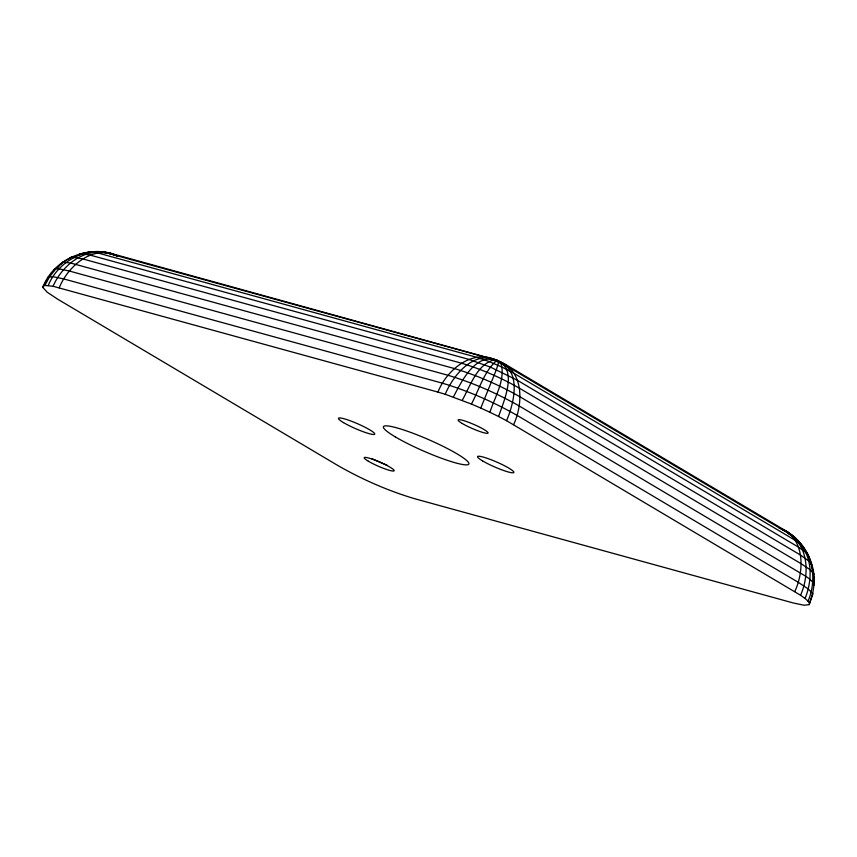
<?xml version="1.0" encoding="UTF-8"?>
<svg xmlns="http://www.w3.org/2000/svg" width="857" height="857" viewBox="0 0 857 857"><rect width="100%" height="100%" fill="white"/><g stroke="black" fill="none" stroke-linecap="round" stroke-linejoin="round"><path stroke-width="1.29" d="M53.98 270.737L54.173 269.419L55.876 268.787L59.058 268.852L69.374 271.026L448.082 375.302C472.839 382.715 496.696 393.181 519.16 405.939L805.784 576.279L810.004 579.311L814.15 583.778L812.468 595.069L809.254 604.614L804.059 605.235L793.068 602.921L414.37 498.635C388.017 490.75 362.64 479.609 338.729 466.037L57.59 299.125L47.264 292.248L42.85 287.491C52.631 260.41 85.304 245.584 112.578 253.833L497.103 360.186L504.419 363.775L785.558 530.687C804.22 541.635 815.993 563.456 813.957 585.095L813.732 576.247M61.565 264.02L61.736 262.81L71.752 257.1L82.754 258.921L461.462 363.197C481.645 369.238 501.088 377.776 519.396 388.178L800.545 555.09L810.743 562.406L811.675 565.063L808.108 554.725C802.066 544.238 793.753 534.265 782.366 529.444M70.199 258.685L70.36 257.614L71.752 257.1M79.626 254.904L80.933 253.576L90.167 255.107L468.865 359.383L490.397 367.085L517.489 380.337L798.628 547.248L807.198 553.397C814.525 568.234 814.536 586.017 808.044 601.153L809.458 603.221L809.254 604.614M99.701 252.419L100.398 251.701L111.506 253.565L117.109 255.9M782.698 529.68L787.358 531.876L793.025 536.932M795.992 539.321L795.575 538.132L787.872 532.347L782.452 529.647M813.689 574.983L813.871 573.783L810.047 569.659L801.102 563.702L519.963 396.791C499.256 385.039 477.274 375.387 454.456 368.564L70.435 262.97L63.311 262.221L55.876 268.787L49.663 276.597L44.875 285.424L43.054 286.099M812.468 595.069L812.661 593.697L808.312 589.005L798.156 582.246L517.007 415.334C493.461 401.954 468.468 390.985 442.523 383.218L63.814 278.943L52.995 276.661L47.874 277.272M809.458 603.221L812.661 593.697M808.044 601.153L805.044 598.465C812.757 580.189 813.229 552.797 795.425 540.446L514.286 373.523L502.448 367.321L488.597 361.354L476.46 357.23L97.762 252.944L90.574 251.754L79.765 254.015M805.044 598.465L800.556 595.251C809.169 575.872 808.976 548.844 791.022 534.864L509.883 367.953L495.464 360.893L484.012 356.801L105.304 252.515C82.561 248.916 61.64 266.248 53.091 286.281L44.875 285.424M513.579 424.686C523.198 404.343 524.259 370.717 499.117 361.558C521.795 371.231 514.136 402.919 506.573 420.701L800.556 595.251M794.728 591.598C804.627 570.944 805.205 536.557 779.206 528.03M506.573 420.701L498.592 416.523C503.477 401.783 517.435 371.874 499.31 361.525M498.592 416.523L489.904 412.271C494.918 396.512 506.701 378.162 500.306 361.611M489.904 412.271L480.756 408.071L496.396 369.667L498.656 362.265L498.72 360.883L498.056 361.118C473.664 347.439 446.711 369.528 437.938 392.077L53.091 286.281M445.212 394.263L471.436 404.054C479.245 389.378 484.119 371.07 497.103 360.186L498.056 361.118C474.81 348.724 453.278 374.863 445.212 394.263L437.938 392.077M462.223 400.337C470.407 385.811 477.199 363.239 495.496 359.544L498.056 361.118C476.449 350.813 461.227 381.783 453.385 397.037M59.24 287.802C67.885 266.152 92.974 244.256 117.098 255.836M48.249 285.488C58.63 259.617 90.778 243.399 116.873 255.868M42.85 287.491L47.671 278.643M56.819 268.22L58.715 266.538M72.556 257.743L76.091 256.329M89.664 252.097L102.272 252.333M104.768 252.74L108.518 253.329M117.034 255.986L110.082 253.415L109.975 254.133M371.488 458.538L387.546 465.458M471.436 404.054L480.756 408.071M788.119 532.7L796.067 538.839L802.795 546.252L807.315 554.543M787.765 533.065L789.672 534.682M799.345 543.134L801.016 545.041M811.933 566.306L813.443 573.751M343.464 422.587A19.818 2.657 23.6 0 0 374.059 434.478A19.818 2.657 23.6 0 0 352.27 421.548A19.818 2.657 23.6 0 0 343.464 422.587M395.238 436.845A46.621 6.245 23.6 0 0 467.247 464.826A46.621 6.245 23.6 0 0 415.988 434.403A46.621 6.245 23.6 0 0 395.238 436.845M462.298 423.519A16.315 2.185 23.6 0 0 487.504 433.31A16.315 2.185 23.6 0 0 469.561 422.662A16.315 2.185 23.6 0 0 462.298 423.519M368.371 461.237A16.315 2.185 23.6 0 0 393.577 471.039A16.315 2.185 23.6 0 0 375.634 460.38A16.315 2.185 23.6 0 0 368.371 461.237M482.577 460.895A19.818 2.657 23.6 0 0 513.172 472.785A19.818 2.657 23.6 0 0 491.393 459.855A19.818 2.657 23.6 0 0 482.577 460.895"/></g></svg>
